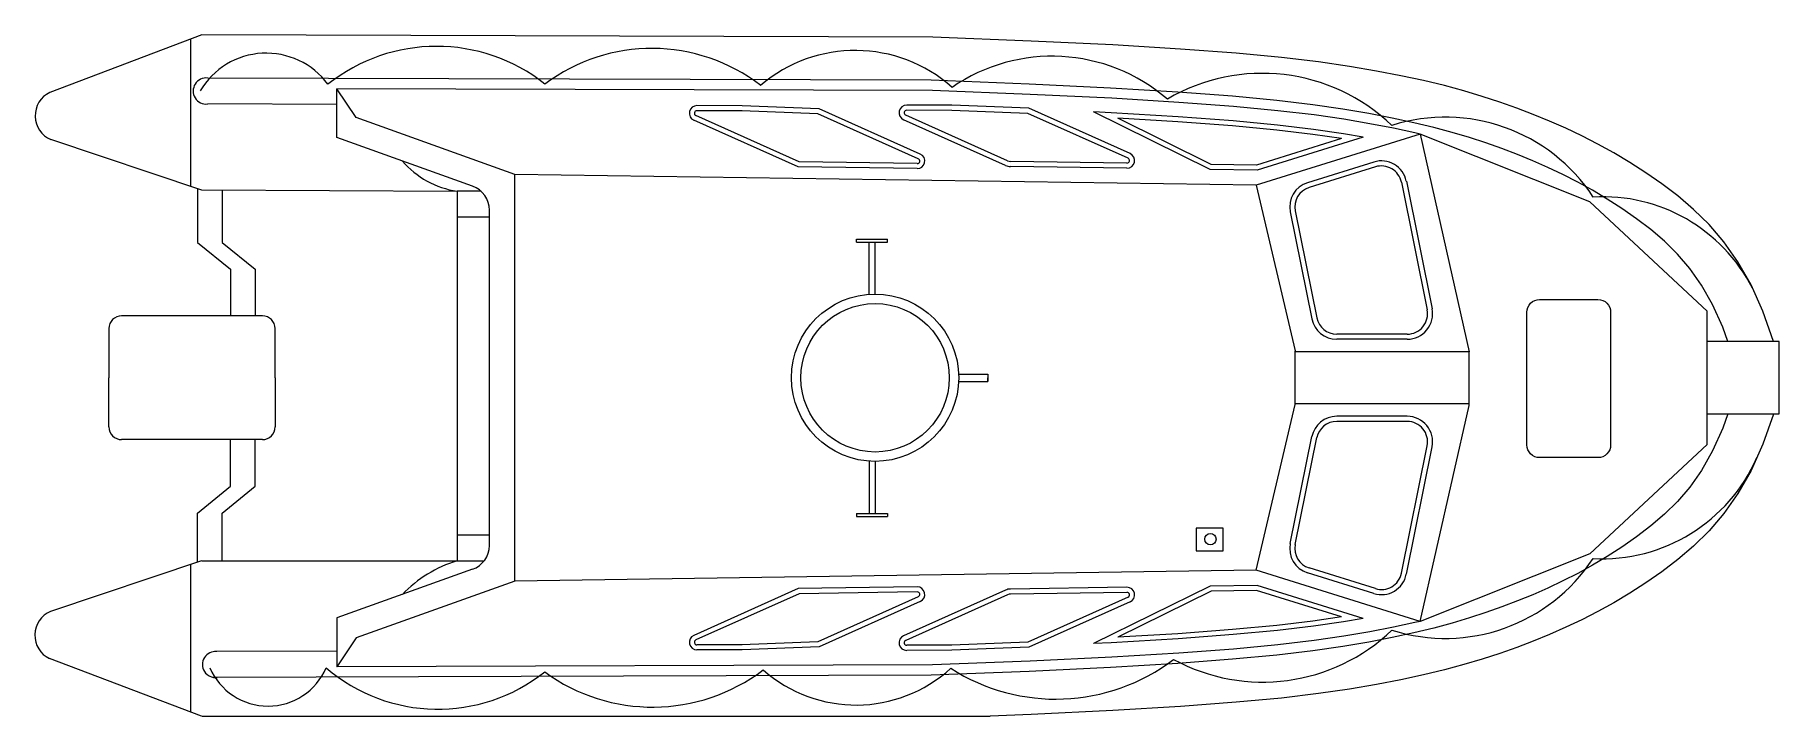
# Model space of a CAD drawing. Header units: millimetres. Extents: x -6874 to 0, y -1333 to 1350.
import ezdxf

# ---------------------------------------------------------------- set-up
doc = ezdxf.new("R2010")
doc.units = ezdxf.units.MM
doc.layers.add('ceco.net 197', color=7, linetype='Continuous', lineweight=5)

msp = doc.modelspace()

# ---------------------------------------------------------------- linework, layer by layer
at = {"layer": 'ceco.net 197', "linetype": 'Continuous'}
for p, q in [((-6216, 1349.9), (-6815.2, 1123.1)), ((-6260, 1332.1), (-6260, 752.9)), ((-3334.6, 1340.9), (-6216, 1349.9)), ((-3341.2, 1171.1), (-6192.6, 1180)), ((-3336.8, 1130.8), (-5683.4, 1138.1)), ((-5607.4, 1024.3), (-5683.4, 1138.1)), ((-5683.4, 945.3), (-5683.4, 1138.1)), ((-5683.4, 1076.4), (-6192.9, 1078)), ((-3861.8, 850), (-4269, 1032.4)), ((-4086.4, 1070.9), (-4264.8, 1071.5)), ((-4086.5, 1050.9), (-4264.8, 1051.5)), ((-3392.6, 862.3), (-3787.7, 1039.3)), ((-3384.4, 880.6), (-3783, 1059.1)), ((-3040.6, 854.3), (-3442.1, 1034.1)), ((-3259.6, 1072.7), (-3438, 1073.3)), ((-3259.7, 1052.7), (-3438, 1053.3)), ((-2565.8, 864.1), (-2960.9, 1041)), ((-2557.6, 882.4), (-2956.2, 1060.9)), ((-2242.4, 820.2), (-2702.5, 1046.7)), ((-4982.9, 800.8), (-5607.4, 1024.3)), ((-3866.2, 830.1), (-4277.1, 1014.1)), ((-3048.7, 836.1), (-3450.3, 1015.9)), ((-2237.6, 840.1), (-2606.5, 1021.7)), ((-6216, 738.1), (-6811, 937.6)), ((-5149.2, 754.1), (-5683.4, 945.3)), ((-1415.1, 959), (-2060.5, 757.9)), ((-1725.1, 941.7), (-2059.5, 837.5)), ((-1639.5, 947.4), (-2056.6, 817.4)), ((-745.9, 693), (-1415.1, 959)), ((-1415.1, 959), (-1221, 102.4)), ((-3397.1, 823.2), (-3866.2, 830.1)), ((-3396.8, 843.2), (-3861.8, 850)), ((-2570.3, 825), (-3029, 831.7)), ((-2570, 845), (-3028.8, 851.7)), ((-2059.5, 837.5), (-2237.6, 840.1)), ((-1596.9, 849.3), (-1858.5, 767.9)), ((-1591, 830.2), (-1852.5, 748.8)), ((-2060.5, 757.9), (-4982.9, 800.8)), ((-4982.9, -801.3), (-4982.9, 800.8)), ((-2056.6, 817.4), (-2242.4, 820.2)), ((-2060.5, 757.9), (-1907.2, 105.6)), ((-1488.7, 769.7), (-1387.1, 267.3)), ((-1469.1, 773.7), (-1367.5, 271.3)), ((-5209.8, 733.7), (-6216, 738.1)), ((-5209.8, 734.3), (-5209.8, -720.8)), ((-5115.7, 734), (-5209.8, 734.3)), ((-283, 262), (-745.9, 693)), ((-5082.9, 631.9), (-5210.1, 632.3)), ((-5082.9, -660.4), (-5082.9, 659.9)), ((-1926.7, 652.6), (-1841.6, 231.6)), ((-1907.1, 656.5), (-1822, 235.6)), ((-3635.4, 534.2), (-3635.4, 546)), ((-3635.4, 546), (-3513.6, 546)), ((-3635.4, 534.2), (-3513.6, 534.2)), ((-3586.2, 329.3), (-3586.2, 534.2)), ((-3562.6, 329.3), (-3562.6, 534.2)), ((-3513.6, 534.2), (-3513.6, 546)), ((-5977.2, 243.5), (-6532.1, 243.5)), ((-283, -262.5), (-283, 262)), ((-6582.1, 193.5), (-6582.1, -0.2)), ((-5927.2, -0.2), (-5927.2, 193.5)), ((-1465.5, 171.5), (-1743.6, 171.5)), ((-1465.5, 151.5), (-1743.6, 151.5)), ((-1907.2, -106.1), (-1907.2, 105.6)), ((-1221, 102.4), (-1907.2, 102.4)), ((-1221, -109.3), (-1221, 102.4)), ((-3233.1, 14.5), (-3119, 14.5)), ((-3119, 14.5), (-3119, -15)), ((-6582.1, -194), (-6582.1, -0.2)), ((-5927.2, -0.2), (-5927.2, -194)), ((-3233.1, -15), (-3119, -15)), ((-3119, -15), (-3119, -0.2)), ((-3119, -15), (-3119, -0.2)), ((-2060.5, -758.4), (-1907.2, -106.1)), ((-1221, -102.9), (-1907.2, -102.9)), ((-1415.1, -959.5), (-1221, -109.3)), ((-1465.5, -152), (-1743.6, -152)), ((-1465.5, -172), (-1743.6, -172)), ((-5977.2, -244), (-6532.1, -244)), ((-1926.7, -653.1), (-1841.6, -232.1)), ((-1907.1, -657), (-1822, -236.1)), ((-1488.7, -770.2), (-1387.1, -267.8)), ((-1469.1, -774.2), (-1367.5, -271.8)), ((-283, -262.5), (-745.9, -693.5)), ((-3586.2, -329.8), (-3586.2, -534.7)), ((-3562.6, -329.8), (-3562.6, -534.7)), ((-3635.4, -534.7), (-3513.6, -534.7)), ((-3635.4, -534.7), (-3635.4, -546.5)), ((-3635.4, -546.5), (-3513.6, -546.5)), ((-3513.6, -534.7), (-3513.6, -546.5)), ((-5209.8, -618.8), (-5082.9, -618.8)), ((-6217.1, -720.8), (-6812.1, -920.3)), ((-6261, -735.5), (-6261, -1314.7)), ((-6216, -720.8), (-5209.8, -720.8)), ((-5149.2, -754.6), (-5683.4, -945.8)), ((-5209.8, -720.8), (-5103.2, -720.8)), ((-1591, -830.7), (-1852.5, -749.3)), ((-745.9, -693.5), (-1415.1, -959.5)), ((-4982.9, -801.3), (-5607.4, -1024.8)), ((-2060.5, -758.4), (-4982.9, -801.3)), ((-3397.1, -823.7), (-3866.2, -830.6)), ((-2242.4, -820.7), (-2702.5, -1047.2)), ((-2056.6, -817.9), (-2242.4, -820.7)), ((-1415.1, -959.5), (-2060.5, -758.4)), ((-1639.5, -947.9), (-2056.6, -817.9)), ((-1596.9, -849.8), (-1858.5, -768.4)), ((-3866.2, -830.6), (-4277.1, -1014.6)), ((-3861.8, -850.5), (-4269, -1032.9)), ((-3396.8, -843.7), (-3861.8, -850.5)), ((-3392.6, -862.8), (-3787.7, -1039.8)), ((-3384.4, -881.1), (-3783, -1059.6)), ((-3048.7, -836.6), (-3450.3, -1016.4)), ((-3040.6, -854.8), (-3442.1, -1034.6)), ((-2570.3, -825.5), (-3029, -832.2)), ((-2570, -845.5), (-3028.8, -852.2)), ((-2565.8, -864.6), (-2960.9, -1041.5)), ((-2557.6, -882.9), (-2956.2, -1061.4)), ((-2237.6, -840.6), (-2606.5, -1022.2)), ((-2059.5, -838), (-2237.6, -840.6)), ((-1725.1, -942.2), (-2059.5, -838)), ((-5683.4, -945.8), (-5683.4, -1138.5)), ((-5607.4, -1024.8), (-5683.4, -1138.5)), ((-5683.4, -1076.9), (-6166.4, -1078.3)), ((-4086.5, -1051.4), (-4264.8, -1052)), ((-4086.4, -1071.4), (-4264.8, -1072)), ((-3259.7, -1053.2), (-3438, -1053.8)), ((-3259.6, -1073.2), (-3438, -1073.8)), ((-6217.1, -1332.6), (-6816.3, -1105.8)), ((-3336.8, -1131.3), (-5683.4, -1138.5)), ((-3341.2, -1171.6), (-6169.3, -1180.3)), ((-6216, -1332.6), (-3108.6, -1332.6))]:
    msp.add_line(p, q, dxfattribs=at)
for points in [[(-22.4, 142.6), (-63.8, 261.5), (-110.7, 365.4), (-162.3, 455.8), (-217.7, 534.4), (-276.2, 602.8), (-337, 662.7), (-399.2, 715.7), (-462.1, 763.5), (-525.1, 807.4), (-587.9, 848), (-650.8, 885.5), (-713.8, 920.2), (-777.1, 952.4), (-840.6, 982.4), (-904.5, 1010.5), (-968.9, 1036.8), (-1033.9, 1061.8), (-1100.6, 1085.4), (-1169.7, 1108), (-1242.3, 1129.5), (-1319.3, 1150.1), (-1401.8, 1169.9), (-1490.7, 1189), (-1587, 1207.6), (-1692.8, 1225.8), (-1814.9, 1243.6), (-1961.3, 1260.9), (-2139.8, 1277.8), (-2358.5, 1294.2), (-2625.2, 1310.2), (-2947.9, 1325.8), (-3334.6, 1340.9)], [(-202.4, 142.6), (-221.8, 198.5), (-262.3, 288.1), (-305.9, 364.5), (-352, 430), (-400.7, 486.9), (-451.9, 537.4), (-505.8, 583.3), (-562.2, 626.1), (-619.8, 666.3), (-677.5, 703.6), (-735.4, 738.1), (-793.4, 770), (-851.9, 799.8), (-911, 827.7), (-970.8, 854), (-1031.5, 878.8), (-1092.8, 902.3), (-1155.4, 924.6), (-1220.1, 945.7), (-1288.4, 965.9), (-1361.1, 985.3), (-1439.6, 1004.2), (-1524.8, 1022.5), (-1617.5, 1040.5), (-1719.4, 1058), (-1837.2, 1075.1), (-1979.3, 1091.9), (-2154.2, 1108.4), (-2369.9, 1124.7), (-2634.4, 1140.5), (-2955.3, 1156), (-3341.2, 1171.1)], [(-1415.1, 959), (-1435.1, 963.8), (-1520.3, 982.2), (-1613.1, 1000.1), (-1715, 1017.6), (-1832.7, 1034.7), (-1974.9, 1051.5), (-2149.8, 1068.1), (-2365.5, 1084.3), (-2629.9, 1100.2), (-2950.9, 1115.7), (-3336.8, 1130.8)], [(-3787.7, 1039.3), (-4087.2, 1051)], [(-3783, 1059.1), (-4086.4, 1070.9)], [(-2960.9, 1041), (-3260.4, 1052.7)], [(-2956.2, 1060.9), (-3259.6, 1072.7)], [(-1639.5, 947.4), (-1717.3, 960.7), (-1835, 977.8), (-1977.1, 994.7), (-2152, 1011.2), (-2367.8, 1027.5), (-2632.2, 1043.3), (-2702.5, 1046.7)], [(-1725.1, 941.7), (-1837.6, 958), (-1979.2, 974.8), (-2153.7, 991.3), (-2369.1, 1007.5), (-2606.5, 1021.7)], [(-6233.4, 744), (-6233.4, 532.6), (-6103.5, 427), (-6103.5, 243.5)], [(-6136, 737.8), (-6136, 532.6), (-6006, 427), (-6006, 243.5)], [(-283, -142.6), (0, -142.6), (0, 142.6), (-283, 142.6)], [(-202.2, -142.6), (-221.8, -199), (-262.3, -288.6), (-305.9, -365), (-352, -430.5), (-400.7, -487.4), (-451.9, -537.9), (-505.8, -583.8), (-562.2, -626.6), (-619.8, -666.8), (-677.5, -704.1), (-735.4, -738.5), (-793.4, -770.5), (-851.9, -800.3), (-911, -828.2), (-970.8, -854.5), (-1031.5, -879.3), (-1092.8, -902.8), (-1155.4, -925.1), (-1220.1, -946.2), (-1288.4, -966.4), (-1361.1, -985.8), (-1439.6, -1004.7), (-1524.8, -1023), (-1617.5, -1041), (-1719.4, -1058.5), (-1837.2, -1075.6), (-1979.3, -1092.4), (-2154.2, -1108.9), (-2369.9, -1125.2), (-2634.4, -1141), (-2955.3, -1156.5), (-3341.2, -1171.6)], [(-22.4, -143.1), (-63.8, -262), (-110.7, -365.9), (-162.3, -456.3), (-217.7, -534.9), (-276.2, -603.3), (-337, -663.2), (-399.2, -716.2), (-462.1, -764), (-525.1, -807.9), (-587.9, -848.5), (-650.8, -886), (-713.8, -920.7), (-777.1, -952.9), (-840.6, -982.9), (-904.5, -1011), (-968.9, -1037.3), (-1033.9, -1062.3), (-1100.6, -1085.9), (-1169.7, -1108.5), (-1242.3, -1130), (-1319.3, -1150.6), (-1401.8, -1170.4), (-1490.7, -1189.5), (-1587, -1208.1), (-1692.8, -1226.3), (-1814.9, -1244.1), (-1961.3, -1261.4), (-2139.8, -1278.3), (-2358.5, -1294.7), (-2625.2, -1310.7), (-2947.9, -1326.3), (-3108.6, -1332.6)], [(-6233.4, -726.3), (-6233.4, -533.1), (-6103.5, -427.5), (-6103.5, -244)], [(-6136, -720.8), (-6136, -533.1), (-6006, -427.5), (-6006, -244)], [(-1415.1, -959.5), (-1435.1, -964.3), (-1520.3, -982.7), (-1613.1, -1000.6), (-1715, -1018.1), (-1832.7, -1035.2), (-1974.9, -1052), (-2149.8, -1068.6), (-2365.5, -1084.8), (-2629.9, -1100.7), (-2950.9, -1116.2), (-3336.8, -1131.3)], [(-1639.5, -947.9), (-1717.3, -961.2), (-1835, -978.3), (-1977.1, -995.2), (-2152, -1011.7), (-2367.8, -1027.9), (-2632.2, -1043.8), (-2702.5, -1047.2)], [(-1725.1, -942.2), (-1837.6, -958.5), (-1979.2, -975.3), (-2153.7, -991.8), (-2369.1, -1008), (-2606.5, -1022.2)], [(-3787.7, -1039.8), (-4087.2, -1051.5)], [(-3783, -1059.6), (-4086.4, -1071.4)], [(-2960.9, -1041.5), (-3260.4, -1053.2)], [(-2956.2, -1061.4), (-3259.6, -1073.2)]]:
    msp.add_lwpolyline(points, dxfattribs=at)
msp.add_lwpolyline([(-943.8, 307.9), (-713.9, 307.9, -0.414214), (-663.9, 257.9), (-663.9, -264.8, -0.414214), (-713.9, -314.8), (-943.8, -314.8, -0.414214), (-993.8, -264.8), (-993.8, 257.9, -0.414214)], format="xyb", close=True, dxfattribs=at)
at = {"layer": 'ceco.net 197'}
msp.add_lwpolyline([(-2297.4, -681.6), (-2190.7, -681.6), (-2190.7, -591.9), (-2297.4, -591.9)], close=True, dxfattribs=at)
at = {"layer": 'ceco.net 197', "linetype": 'Continuous'}
for radius in [329.5, 292.4]:
    msp.add_circle((-3562.6, -0.2), radius, dxfattribs=at)
at = {"layer": 'ceco.net 197'}
msp.add_circle((-2241.4, -636), 22.4, dxfattribs=at)
at = {"layer": 'ceco.net 197', "linetype": 'Continuous'}
for centre, radius, start, end in [((-5962.2, 976), 302.1, 36.47015, 149.56184), ((-5291.3, 617.1), 687.8, 51.58087, 128.47541), ((-4442, 594), 702.7, 52.43614, 126.89819), ((-3640.9, 714.4), 574.1, 48.35761, 130.49345), ((-2865.2, 570.3), 695.6, 49.22675, 124.52268), ((-6198.8, 1129), 51.3, 83.08438, 276.6101), ((-2037, 458.6), 739.9, 46.30099, 120.35108), ((-6770.8, 1031.3), 102, 115.79483, 246.78354), ((-4264.9, 1041.5), 30, 89.82186, 245.87817), ((-4264.9, 1041.5), 10, 89.82186, 245.87817), ((-3438.1, 1043.3), 30, 89.82186, 245.87817), ((-3438.1, 1043.3), 10, 89.82186, 245.87817), ((-1315.7, 327.2), 698.7, 33.36598, 107.50812), ((-5157.8, 1084.5), 354, 220.82519, 261.5552), ((-3396.7, 853.2), 30, 269.15976, 65.87817), ((-3396.7, 853.2), 10, 269.15976, 65.87817), ((-3028.3, 881.7), 50, 245.87817, 269.15976), ((-3028.3, 881.7), 30, 245.87817, 269.15976), ((-2569.9, 855), 30, 269.15976, 65.87817), ((-2569.9, 855), 10, 269.15976, 65.87817), ((-1567.2, 753.9), 100, 11.4362, 107.30327), ((-1567.2, 753.9), 80, 11.4362, 107.30327), ((-1828.7, 672.4), 100, 107.30327, 191.4362), ((-5182.9, 659.9), 100, 0, 70.30858), ((-1828.7, 672.4), 80, 107.30327, 191.4362), ((-694.5, 49.8), 662.7, 27.17943, 93.25424), ((-6532.1, 193.5), 50, 90, 180), ((-5977.2, 193.5), 50, 0, 90), ((-1743.6, 251.5), 100, 191.4362, 270), ((-1743.6, 251.5), 80, 191.4362, 270), ((-1465.5, 251.5), 100, 270, 11.4362), ((-1465.5, 251.5), 80, 270, 11.4362), ((-6532.1, -194), 50, 180, 270), ((-5977.2, -194), 50, 270, 0), ((-1743.6, -252), 100, 90, 168.5638), ((-1743.6, -252), 80, 90, 168.5638), ((-1465.5, -252), 100, 348.5638, 90), ((-1465.5, -252), 80, 348.5638, 90), ((-697.2, -47.2), 665.7, 266.87864, 336.37505), ((-5182.9, -660.4), 100, 289.69142, 0), ((-1828.7, -672.9), 100, 168.5638, 252.69673), ((-1828.7, -672.9), 80, 168.5638, 252.69673), ((-5061.6, -1203.8), 505.2, 107.0557, 136.10846), ((-1315.6, -330.7), 695.9, 252.41228, 326.78706), ((-3396.7, -853.7), 30, 294.12183, 90.84024), ((-1567.2, -754.4), 100, 252.69673, 348.5638), ((-1567.2, -754.4), 80, 252.69673, 348.5638), ((-3396.7, -853.7), 10, 294.12183, 90.84024), ((-3028.3, -882.2), 50, 90.84024, 114.12183), ((-3028.3, -882.2), 30, 90.84024, 114.12183), ((-2569.9, -855.5), 30, 294.12183, 90.84024), ((-2569.9, -855.5), 10, 294.12183, 90.84024), ((-6771.9, -1014), 102, 113.21646, 244.20517), ((-4264.9, -1042), 30, 114.12183, 270.17814), ((-3438.1, -1043.8), 30, 114.12183, 270.17814), ((-2035.1, -462.5), 736.1, 241.51956, 313.76771), ((-6162.1, -1129.5), 51.3, 83.3899, 276.91562), ((-4264.9, -1042), 10, 114.12183, 270.17814), ((-3438.1, -1043.8), 10, 114.12183, 270.17814), ((-5955.1, -1043.1), 250, 203.43942, 336.56058), ((-5285.6, -629.2), 676.2, 229.39179, 308.49136), ((-4439.5, -576), 721.2, 233.87005, 307.16998), ((-3637.7, -735.6), 553.4, 228.58591, 312.38745), ((-2850.3, -498.4), 767.4, 237.32278, 307.22606)]:
    msp.add_arc(centre, radius, start, end, dxfattribs=at)

doc.saveas('drawing.dxf')
